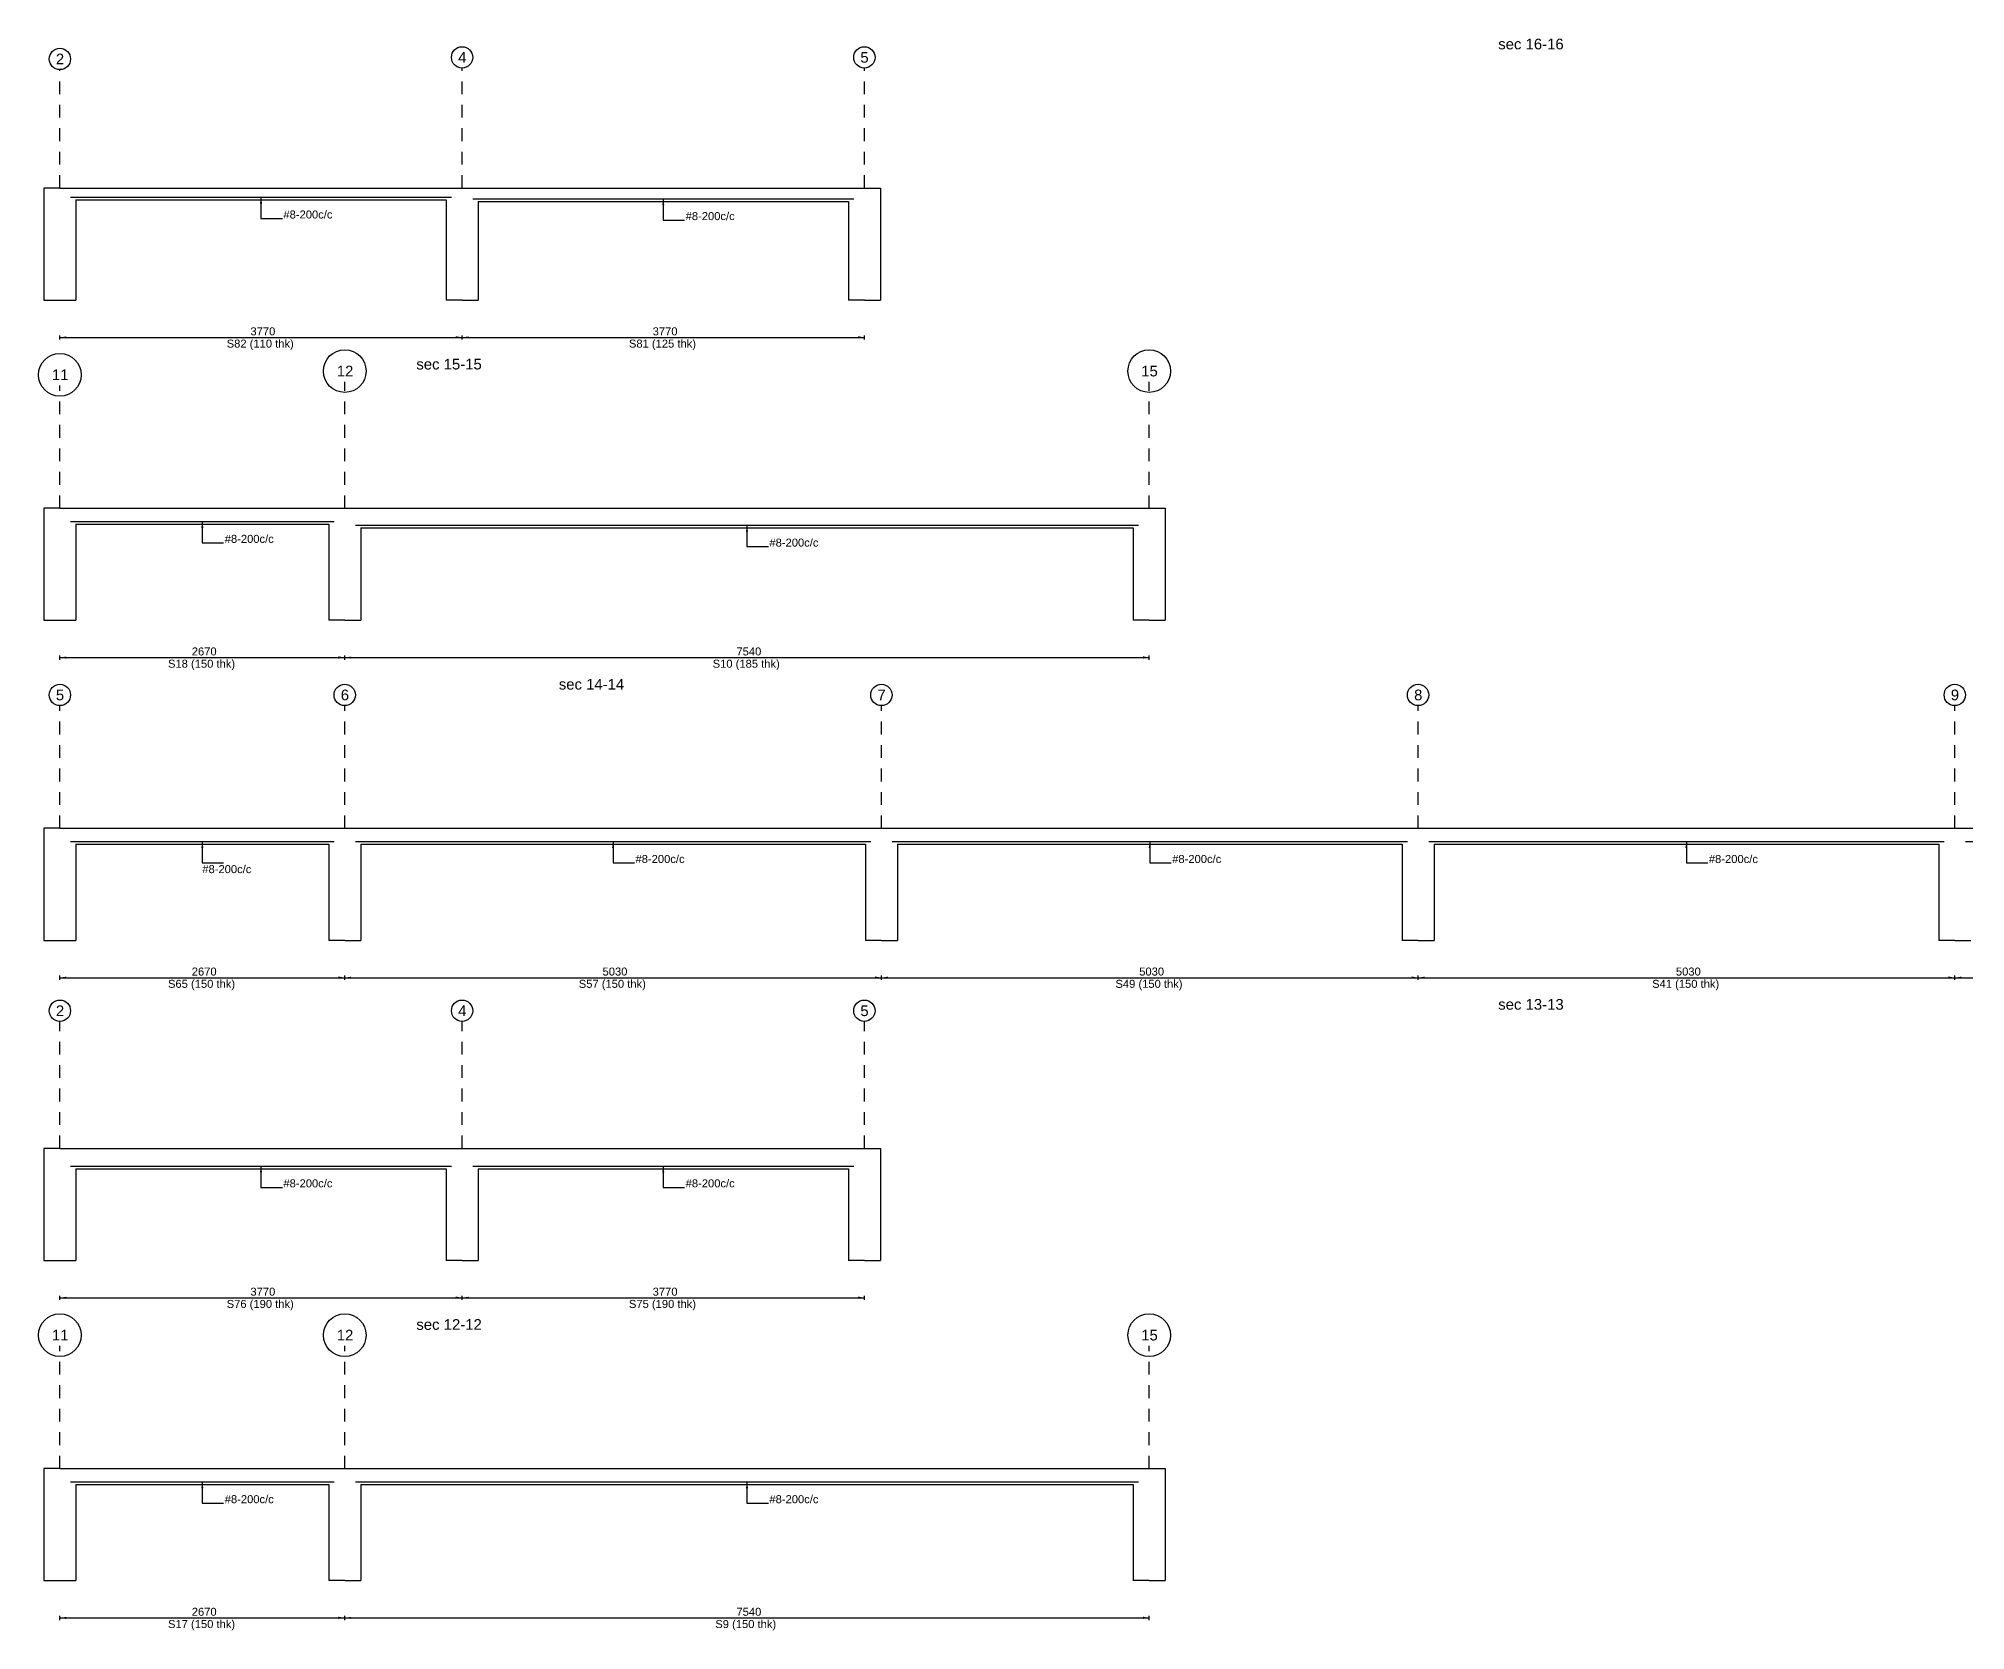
# Model space of a CAD drawing. Extents: x 0 to 119, y -5 to 121.
# Drawn here: x 70.36 to 88.42, y 91.36 to 106.28 of the extents above; entities that cross this region are included whole.
import ezdxf

# ---------------------------------------------------------------- set-up
doc = ezdxf.new("R2010")
doc.units = 0
doc.linetypes.add('ACAD_ISO02W100', pattern=[15, 12, -3])
for name, color, linetype in [('Axisline', 7, 'CONTINUOUS'), ('Axisline_Name', 1, 'CONTINUOUS'), ('LongBars', 1, 'CONTINUOUS'), ('Longsection', 2, 'CONTINUOUS'), ('Section_Name', 1, 'CONTINUOUS'), ('Slab_Bottom_Steel', 1, 'CONTINUOUS'), ('Slab_ID', 4, 'CONTINUOUS'), ('Span_Dim', 7, 'CONTINUOUS'), ('span_line', 7, 'CONTINUOUS')]:
    doc.layers.add(name, color=color, linetype=linetype)
doc.styles.add('STRUDS_Arial', font='ARIAL.TTF', dxfattribs={"height": 0.04})

msp = doc.modelspace()

# ---------------------------------------------------------------- linework, layer by layer
at = {"layer": 'Axisline', "linetype": 'ACAD_ISO02W100', "ltscale": 0.01}
for p, q in [((70.558, 104.88), (70.558, 105.99)), ((74.328, 104.88), (74.328, 106.005)), ((78.098, 104.88), (78.098, 106.005)), ((70.558, 101.88), (70.558, 103.03)), ((73.228, 101.88), (73.228, 103.065)), ((80.768, 101.88), (80.768, 103.065)), ((70.558, 98.88), (70.558, 100.03)), ((73.228, 98.88), (73.228, 100.03)), ((78.258, 98.88), (78.258, 100.03)), ((83.288, 98.88), (83.288, 100.03)), ((88.318, 98.88), (88.318, 100.03)), ((70.558, 95.88), (70.558, 97.07)), ((74.328, 95.88), (74.328, 97.07)), ((78.098, 95.88), (78.098, 97.07)), ((70.558, 92.88), (70.558, 94.03)), ((73.228, 92.88), (73.228, 94.03)), ((80.768, 92.88), (80.768, 94.03))]:
    msp.add_line(p, q, dxfattribs=at)
at = {"layer": 'Axisline'}
for centre, radius in [((74.328, 106.105), 0.1), ((78.098, 106.105), 0.1), ((70.558, 106.09), 0.1), ((70.558, 103.13), 0.2), ((73.228, 103.165), 0.2), ((80.768, 103.165), 0.2), ((70.558, 100.13), 0.1), ((73.228, 100.13), 0.1), ((78.258, 100.13), 0.1), ((83.288, 100.13), 0.1), ((88.318, 100.13), 0.1), ((70.558, 97.17), 0.1), ((74.328, 97.17), 0.1), ((78.098, 97.17), 0.1), ((70.558, 94.13), 0.2), ((73.228, 94.13), 0.2), ((80.768, 94.13), 0.2)]:
    msp.add_circle(centre, radius, dxfattribs=at)
at = {"layer": 'Longsection'}
for p, q in [((70.558, 104.88), (70.408, 104.88)), ((70.408, 104.88), (70.408, 103.83)), ((70.558, 104.88), (74.328, 104.88)), ((70.708, 104.77), (74.178, 104.77)), ((70.708, 104.77), (70.708, 103.83)), ((74.178, 104.77), (74.178, 103.83)), ((74.328, 104.88), (78.098, 104.88)), ((74.478, 104.755), (77.948, 104.755)), ((74.478, 104.755), (74.478, 103.83)), ((77.948, 104.755), (77.948, 103.83)), ((78.098, 104.88), (78.248, 104.88)), ((78.248, 104.88), (78.248, 103.83)), ((70.408, 103.83), (70.558, 103.83)), ((70.558, 103.83), (70.708, 103.83)), ((74.328, 103.83), (74.178, 103.83)), ((74.328, 103.83), (74.478, 103.83)), ((78.098, 103.83), (77.948, 103.83)), ((78.098, 103.83), (78.248, 103.83)), ((70.558, 101.88), (70.408, 101.88)), ((70.408, 101.88), (70.408, 100.83)), ((70.558, 101.88), (73.228, 101.88)), ((73.228, 101.88), (80.768, 101.88)), ((80.768, 101.88), (80.918, 101.88)), ((80.918, 101.88), (80.918, 100.83)), ((70.708, 101.73), (73.078, 101.73)), ((70.708, 101.73), (70.708, 100.83)), ((73.078, 101.73), (73.078, 100.83)), ((73.378, 101.695), (80.618, 101.695)), ((73.378, 101.695), (73.378, 100.83)), ((80.618, 101.695), (80.618, 100.83)), ((70.408, 100.83), (70.558, 100.83)), ((70.558, 100.83), (70.708, 100.83)), ((73.228, 100.83), (73.078, 100.83)), ((73.228, 100.83), (73.378, 100.83)), ((80.768, 100.83), (80.618, 100.83)), ((80.768, 100.83), (80.918, 100.83)), ((70.558, 98.88), (70.408, 98.88)), ((70.408, 98.88), (70.408, 97.83)), ((70.558, 98.88), (73.228, 98.88)), ((73.228, 98.88), (78.258, 98.88)), ((78.258, 98.88), (83.288, 98.88)), ((83.288, 98.88), (88.318, 98.88)), ((88.318, 98.88), (93.348, 98.88)), ((70.708, 98.73), (73.078, 98.73)), ((70.708, 98.73), (70.708, 97.83)), ((73.078, 98.73), (73.078, 97.83)), ((73.378, 98.73), (78.108, 98.73)), ((73.378, 98.73), (73.378, 97.83)), ((78.108, 98.73), (78.108, 97.83)), ((78.408, 98.73), (83.138, 98.73)), ((78.408, 98.73), (78.408, 97.83)), ((83.138, 98.73), (83.138, 97.83)), ((83.438, 98.73), (88.168, 98.73)), ((83.438, 98.73), (83.438, 97.83)), ((88.168, 98.73), (88.168, 97.83)), ((70.408, 97.83), (70.558, 97.83)), ((70.558, 97.83), (70.708, 97.83)), ((73.228, 97.83), (73.078, 97.83)), ((73.228, 97.83), (73.378, 97.83)), ((78.258, 97.83), (78.108, 97.83)), ((78.258, 97.83), (78.408, 97.83)), ((83.288, 97.83), (83.138, 97.83)), ((83.288, 97.83), (83.438, 97.83)), ((88.318, 97.83), (88.168, 97.83)), ((88.318, 97.83), (88.468, 97.83)), ((70.558, 95.88), (70.408, 95.88)), ((70.408, 95.88), (70.408, 94.83)), ((70.558, 95.88), (74.328, 95.88)), ((74.328, 95.88), (78.098, 95.88)), ((78.098, 95.88), (78.248, 95.88)), ((78.248, 95.88), (78.248, 94.83)), ((70.708, 95.69), (74.178, 95.69)), ((70.708, 95.69), (70.708, 94.83)), ((74.178, 95.69), (74.178, 94.83)), ((74.478, 95.69), (77.948, 95.69)), ((74.478, 95.69), (74.478, 94.83)), ((77.948, 95.69), (77.948, 94.83)), ((70.408, 94.83), (70.558, 94.83)), ((70.558, 94.83), (70.708, 94.83)), ((74.328, 94.83), (74.178, 94.83)), ((74.328, 94.83), (74.478, 94.83)), ((78.098, 94.83), (77.948, 94.83)), ((78.098, 94.83), (78.248, 94.83)), ((70.558, 92.88), (70.408, 92.88)), ((70.408, 92.88), (70.408, 91.83)), ((70.558, 92.88), (73.228, 92.88)), ((73.228, 92.88), (80.768, 92.88)), ((80.768, 92.88), (80.918, 92.88)), ((80.918, 92.88), (80.918, 91.83)), ((70.708, 92.73), (73.078, 92.73)), ((70.708, 92.73), (70.708, 91.83)), ((73.078, 92.73), (73.078, 91.83)), ((73.378, 92.73), (80.618, 92.73)), ((73.378, 92.73), (73.378, 91.83)), ((80.618, 92.73), (80.618, 91.83)), ((70.408, 91.83), (70.558, 91.83)), ((70.558, 91.83), (70.708, 91.83)), ((73.228, 91.83), (73.078, 91.83)), ((73.228, 91.83), (73.378, 91.83)), ((80.768, 91.83), (80.618, 91.83)), ((80.768, 91.83), (80.918, 91.83))]:
    msp.add_line(p, q, dxfattribs=at)
at = {"layer": 'Slab_Bottom_Steel'}
for p, q in [((70.658, 104.795), (74.228, 104.795)), ((72.443, 104.795), (72.443, 104.595)), ((74.428, 104.78), (77.998, 104.78)), ((76.213, 104.78), (76.213, 104.58)), ((72.443, 104.595), (72.643, 104.595)), ((76.213, 104.58), (76.413, 104.58)), ((70.658, 101.755), (73.128, 101.755)), ((71.893, 101.755), (71.893, 101.555)), ((73.328, 101.72), (80.668, 101.72)), ((76.998, 101.72), (76.998, 101.52)), ((71.893, 101.555), (72.093, 101.555)), ((76.998, 101.52), (77.198, 101.52)), ((70.658, 98.755), (73.128, 98.755)), ((71.893, 98.755), (71.893, 98.555)), ((73.328, 98.755), (78.158, 98.755)), ((75.743, 98.755), (75.743, 98.555)), ((78.358, 98.755), (83.188, 98.755)), ((80.773, 98.755), (80.773, 98.555)), ((83.388, 98.755), (88.218, 98.755)), ((85.803, 98.755), (85.803, 98.555)), ((88.418, 98.755), (93.248, 98.755)), ((71.893, 98.555), (72.093, 98.555)), ((75.743, 98.555), (75.943, 98.555)), ((80.773, 98.555), (80.973, 98.555)), ((85.803, 98.555), (86.003, 98.555)), ((70.658, 95.715), (74.228, 95.715)), ((72.443, 95.715), (72.443, 95.515)), ((74.428, 95.715), (77.998, 95.715)), ((76.213, 95.715), (76.213, 95.515)), ((72.443, 95.515), (72.643, 95.515)), ((76.213, 95.515), (76.413, 95.515)), ((70.658, 92.755), (73.128, 92.755)), ((71.893, 92.755), (71.893, 92.555)), ((73.328, 92.755), (80.668, 92.755)), ((76.998, 92.755), (76.998, 92.555)), ((71.893, 92.555), (72.093, 92.555)), ((76.998, 92.555), (77.198, 92.555))]:
    msp.add_line(p, q, dxfattribs=at)
for points in [[(72.443, 104.795), (72.433, 104.735), (72.443, 104.795), (72.453, 104.735)], [(76.213, 104.78), (76.203, 104.72), (76.213, 104.78), (76.223, 104.72)], [(71.893, 101.755), (71.883, 101.695), (71.893, 101.755), (71.903, 101.695)], [(76.998, 101.72), (76.988, 101.66), (76.998, 101.72), (77.008, 101.66)], [(71.893, 98.755), (71.883, 98.695), (71.893, 98.755), (71.903, 98.695)], [(75.743, 98.755), (75.733, 98.695), (75.743, 98.755), (75.753, 98.695)], [(80.773, 98.755), (80.763, 98.695), (80.773, 98.755), (80.783, 98.695)], [(85.803, 98.755), (85.793, 98.695), (85.803, 98.755), (85.813, 98.695)], [(72.443, 95.715), (72.433, 95.655), (72.443, 95.715), (72.453, 95.655)], [(76.213, 95.715), (76.203, 95.655), (76.213, 95.715), (76.223, 95.655)], [(71.893, 92.755), (71.883, 92.695), (71.893, 92.755), (71.903, 92.695)], [(76.998, 92.755), (76.988, 92.695), (76.998, 92.755), (77.008, 92.695)]]:
    msp.add_solid(points, dxfattribs=at)
at = {"layer": 'Span_Line'}
for p, q in [((70.558, 103.46), (70.558, 103.5)), ((74.328, 103.46), (74.328, 103.5)), ((74.328, 103.46), (74.328, 103.5)), ((78.098, 103.46), (78.098, 103.5)), ((70.558, 103.48), (74.328, 103.48)), ((74.328, 103.48), (78.098, 103.48)), ((70.558, 100.46), (70.558, 100.5)), ((70.558, 100.48), (73.228, 100.48)), ((73.228, 100.46), (73.228, 100.5)), ((73.228, 100.46), (73.228, 100.5)), ((73.228, 100.48), (80.768, 100.48)), ((80.768, 100.46), (80.768, 100.5)), ((70.558, 97.46), (70.558, 97.5)), ((70.558, 97.48), (73.228, 97.48)), ((73.228, 97.46), (73.228, 97.5)), ((73.228, 97.46), (73.228, 97.5)), ((73.228, 97.48), (78.258, 97.48)), ((78.258, 97.46), (78.258, 97.5)), ((78.258, 97.46), (78.258, 97.5)), ((78.258, 97.48), (83.288, 97.48)), ((83.288, 97.46), (83.288, 97.5)), ((83.288, 97.46), (83.288, 97.5)), ((83.288, 97.48), (88.318, 97.48)), ((88.318, 97.46), (88.318, 97.5)), ((88.318, 97.46), (88.318, 97.5)), ((88.318, 97.48), (93.348, 97.48)), ((70.558, 94.46), (70.558, 94.5)), ((70.558, 94.48), (74.328, 94.48)), ((74.328, 94.46), (74.328, 94.5)), ((74.328, 94.46), (74.328, 94.5)), ((74.328, 94.48), (78.098, 94.48)), ((78.098, 94.46), (78.098, 94.5)), ((70.558, 91.46), (70.558, 91.5)), ((70.558, 91.48), (73.228, 91.48)), ((73.228, 91.46), (73.228, 91.5)), ((73.228, 91.46), (73.228, 91.5)), ((73.228, 91.48), (80.768, 91.48)), ((80.768, 91.46), (80.768, 91.5))]:
    msp.add_line(p, q, dxfattribs=at)
for points in [[(70.558, 103.48), (70.618, 103.49), (70.558, 103.48), (70.618, 103.47)], [(74.328, 103.48), (74.268, 103.492), (74.328, 103.48), (74.268, 103.47)], [(74.328, 103.48), (74.388, 103.49), (74.328, 103.48), (74.388, 103.47)], [(78.098, 103.48), (78.038, 103.492), (78.098, 103.48), (78.038, 103.47)], [(70.558, 100.48), (70.618, 100.49), (70.558, 100.48), (70.618, 100.47)], [(73.228, 100.48), (73.168, 100.492), (73.228, 100.48), (73.168, 100.47)], [(73.228, 100.48), (73.288, 100.49), (73.228, 100.48), (73.288, 100.47)], [(80.768, 100.48), (80.708, 100.492), (80.768, 100.48), (80.708, 100.47)], [(70.558, 97.48), (70.618, 97.49), (70.558, 97.48), (70.618, 97.47)], [(73.228, 97.48), (73.168, 97.492), (73.228, 97.48), (73.168, 97.47)], [(73.228, 97.48), (73.288, 97.49), (73.228, 97.48), (73.288, 97.47)], [(78.258, 97.48), (78.198, 97.492), (78.258, 97.48), (78.198, 97.47)], [(78.258, 97.48), (78.318, 97.49), (78.258, 97.48), (78.318, 97.47)], [(83.288, 97.48), (83.228, 97.492), (83.288, 97.48), (83.228, 97.47)], [(83.288, 97.48), (83.348, 97.49), (83.288, 97.48), (83.348, 97.47)], [(88.318, 97.48), (88.258, 97.492), (88.318, 97.48), (88.258, 97.47)], [(88.318, 97.48), (88.378, 97.49), (88.318, 97.48), (88.378, 97.47)], [(70.558, 94.48), (70.618, 94.49), (70.558, 94.48), (70.618, 94.47)], [(74.328, 94.48), (74.268, 94.492), (74.328, 94.48), (74.268, 94.47)], [(74.328, 94.48), (74.388, 94.49), (74.328, 94.48), (74.388, 94.47)], [(78.098, 94.48), (78.038, 94.492), (78.098, 94.48), (78.038, 94.47)], [(70.558, 91.48), (70.618, 91.49), (70.558, 91.48), (70.618, 91.47)], [(73.228, 91.48), (73.168, 91.492), (73.228, 91.48), (73.168, 91.47)], [(73.228, 91.48), (73.288, 91.49), (73.228, 91.48), (73.288, 91.47)], [(80.768, 91.48), (80.708, 91.492), (80.768, 91.48), (80.708, 91.47)]]:
    msp.add_solid(points, dxfattribs=at)

# ---------------------------------------------------------------- texts
at = {"layer": 'Axisline_Name', "style": 'STRUDS_Arial'}
for s, p in [('2', (70.5205, 106.04)), ('4', (74.2905, 106.055)), ('5', (78.0605, 106.055)), ('11', (70.483, 103.08)), ('12', (73.153, 103.115)), ('15', (80.693, 103.115)), ('5', (70.5205, 100.08)), ('6', (73.1905, 100.08)), ('7', (78.2205, 100.08)), ('8', (83.2505, 100.08)), ('9', (88.2805, 100.08)), ('2', (70.5205, 97.12)), ('4', (74.2905, 97.12)), ('5', (78.0605, 97.12)), ('11', (70.483, 94.08)), ('12', (73.153, 94.08)), ('15', (80.693, 94.08))]:
    msp.add_text(s, height=0.1, dxfattribs=at).set_placement(p)
at = {"layer": 'LongBars', "style": 'STRUDS_Arial'}
for p in [(72.653, 104.595), (76.423, 104.58), (72.103, 101.555), (77.208, 101.52), (75.953, 98.555), (80.983, 98.555), (86.013, 98.555), (72.653, 95.515), (76.423, 95.515), (72.103, 92.555), (77.208, 92.555)]:
    msp.add_text('#8-200c/c', height=0.075, dxfattribs=at).set_placement(p)
at = {"layer": 'Section_name', "style": 'STRUDS_Arial'}
for s, p in [('sec 16-16', (84.039, 106.18)), ('sec 15-15', (73.899, 103.18)), ('sec 14-14', (75.234, 100.18)), ('sec 13-13', (84.039, 97.18)), ('sec 12-12', (73.899, 94.18))]:
    msp.add_text(s, height=0.1, dxfattribs=at).set_placement(p)
at = {"layer": 'Slab_Bottom_Steel', "style": 'STRUDS_Arial'}
msp.add_text('#8-200c/c', height=0.075, dxfattribs=at).set_placement((71.893, 98.46))
at = {"layer": 'Slab_ID', "style": 'STRUDS_Arial'}
for s, p in [('S82 (110 thk)', (72.1213, 103.385)), ('S81 (125 thk)', (75.8913, 103.385)), ('S18 (150 thk)', (71.5713, 100.385)), ('S10 (185 thk)', (76.6763, 100.385)), ('S65 (150 thk)', (71.5713, 97.385)), ('S57 (150 thk)', (75.4213, 97.385)), ('S49 (150 thk)', (80.4513, 97.385)), ('S41 (150 thk)', (85.4813, 97.385)), ('S76 (190 thk)', (72.1213, 94.385)), ('S75 (190 thk)', (75.8913, 94.385)), ('S17 (150 thk)', (71.5713, 91.385)), ('S9 (150 thk)', (76.701, 91.385))]:
    msp.add_text(s, height=0.075, dxfattribs=at).set_placement(p)
at = {"layer": 'Span_Dim', "style": 'STRUDS_Arial'}
for s, p in [('3770', (72.344, 103.5)), ('3770', (76.114, 103.5)), ('2670', (71.794, 100.5)), ('7540', (76.899, 100.5)), ('2670', (71.794, 97.5)), ('5030', (75.644, 97.5)), ('5030', (80.674, 97.5)), ('5030', (85.704, 97.5)), ('3770', (72.344, 94.5)), ('3770', (76.114, 94.5)), ('2670', (71.794, 91.5)), ('7540', (76.899, 91.5))]:
    msp.add_text(s, height=0.075, dxfattribs=at).set_placement(p)

doc.saveas('drawing.dxf')
